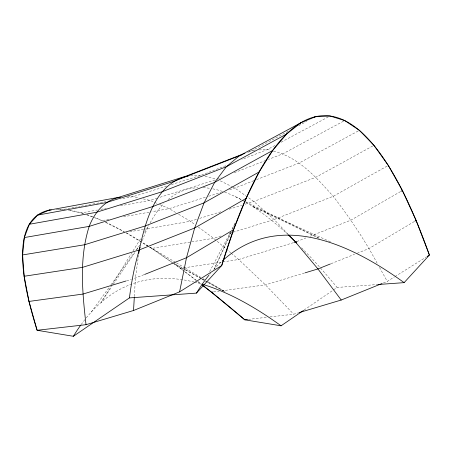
<?xml version="1.0" encoding="UTF-8"?>
<svg xmlns="http://www.w3.org/2000/svg" width="452" height="452" viewBox="0 0 452 452"><rect width="100%" height="100%" fill="white"/><g stroke="black" fill="none" stroke-linecap="round" stroke-linejoin="round"><path stroke-width="0.34" stroke-dasharray="2.26 1.69" d="M134.357 296.427L135.425 278.138L138.6 254.742M230.769 232.469L214.271 268.996L231.413 232.164M232.503 228.622L235.684 221.57M209.638 271.584L230.35 232.475M231.995 229.367L234.628 224.401M111.847 285.076L101.067 302.478L111.734 286.704M112.22 284.477L131.555 253.278M133.041 250.877L141.222 237.679M144.567 232.283L148.284 226.282M113.316 284.364L134.651 252.815M136.628 249.894L138.996 246.391M91.202 312.168L109.288 287.173M110.932 284.901L134.363 252.521M136.419 249.685L139.708 245.142M304.077 310.049L332.599 290.517M333.599 289.834L337.102 287.438L376.895 284.59M383.386 282.969L387.279 281.393L394.398 276.94M394.991 276.567L425.84 257.284M414.303 221.536L368.99 248.543L357.21 253.244M400.568 191.563L350.921 220.13L309.863 236.373M387.076 166.116L333.18 196.321L274.127 219.519L232.441 232.435M372.702 146.013L315.863 177.257L253.86 201.49L244.504 204.406M358.148 131.012L299.077 163.053L256.47 179.642M343.475 121.215L282.918 153.782L268.46 159.398M288.144 131.334L252.849 150.239L246.606 152.855M298.67 125.701L306.722 121.39M274.906 145.521L267.477 149.505L241.809 159.466M281.099 142.205L328.163 117M143.934 274.737L132.057 279.155M331.022 263.702L354.588 254.29M296.828 241.526L305.953 237.916M253.849 180.664L234.842 188.066L228.808 189.953M248.899 151.77L252.849 150.239L255.634 150.098M171.404 184.602L200.999 175.303L226.672 165.342M217.192 179.32L221.135 177.789M234.277 172.681L265.171 160.675M166.698 186.083L133.069 196.654L120.588 198.948M157.398 198.083L150.007 200.405L119.531 205.959M160.081 197.242L215.175 179.952M205.349 197.298L169.15 208.626L151.861 211.717M208.7 196.247L220.768 192.473M196.405 219.401L190.394 221.271L144.866 229.13M199.75 218.356L221.791 211.485M229.141 209.197L241.831 205.242M221.011 235.972L213.615 238.266L151.714 248.419L149.335 246.973M229.079 233.475L231.769 232.644M293.517 242.662L238.667 259.505L180.427 268.381L174.11 263.991M126.673 280.794L131.385 279.364M304.467 273.019L265.42 284.873L222.576 290.715M269.951 316.937L293.704 314.213L298.388 312.818M74.145 207.496L63.749 209.412L56.088 209.796M74.84 207.372L80.388 206.349M81.077 206.219L106.034 201.626M68.512 210.349L81.433 212.903L97.366 209.999M100.83 209.366L106.367 208.355M108.988 219.367L102.073 220.599L94.332 217.711M123.509 216.774L149.098 212.208M129.684 231.752L144.171 229.249M213.593 291.941L219.118 291.184M248.295 319.411L266.46 317.332M259.12 149.923L267.477 149.505L270.166 150.245M190.552 175.828L200.999 175.303M127.498 196.931L133.069 196.654L139.165 198.004M143.227 198.903L150.007 200.405L157.025 203.423M205.05 176.308L215.841 178.986M273.522 151.177C298.625 157.177 316.699 177.794 333.18 196.321C349.599 217.367 364.453 239.639 377.121 263.143M81.433 212.903L83.371 213.621M86.598 214.824L93.688 217.474M159.579 204.519L169.15 208.626L175.642 212.491M330.468 241.848L252.205 206.202L319.378 238.379M220.339 180.879L231.69 186.506M232.322 186.817L234.842 188.066L253.86 201.49L274.127 219.519L287.743 233.853M235.413 196.682L241.73 199.812M242.362 200.123L319.394 238.3M105.779 222.474L124.927 232.153M184.828 269.454L174.325 263.652L184.721 269.482M185.444 269.799L201.507 278.669M202.123 279.014L205.214 280.72M205.829 281.059L224.977 291.642M185.331 269.827L201.259 278.743M201.869 279.082L204.931 280.799M205.541 281.138L207.378 282.167M207.993 282.511L223.305 291.082M178.591 214.248L190.394 221.271L194.925 224.587M146.245 244.888L147.454 245.605M149.866 247.041L175.794 262.482M176.399 262.844L184.84 267.872M185.444 268.228L202.326 278.285M202.931 278.641L204.739 279.72M208.361 281.873L224.638 291.568M126.142 232.825L148.742 246.606M151.714 248.419L173.54 263.589M198.321 227.073L213.615 238.266L225.876 248.662M180.427 268.381L184.314 271.358M184.868 271.788L197.083 281.155M197.637 281.579L200.97 284.133M226.407 249.114L230.673 252.73M231.204 253.182L238.667 259.505L265.42 284.873L293.704 314.213M379.488 267.398L387.279 281.393M209.688 274.302A2198.291 447.158 70.7 0 1 210.592 273.211M213.796 269.516A2198.291 447.158 70.7 0 1 221.61 261.578M142.346 240.679A1141.995 232.294 70.7 0 1 148.877 225.384M150.16 222.904A1141.995 232.294 70.7 0 1 163.923 203.53M168.071 199.643A1141.995 232.294 70.7 0 1 197.863 187.67M203.14 187.659A1141.995 232.294 70.7 0 1 209.977 188.348M212.717 188.829A1141.995 232.294 70.7 0 1 223.96 191.914M224.638 192.151A1141.995 232.294 70.7 0 1 243.046 200.665M243.696 201.027A1141.995 232.294 70.7 0 1 245.374 201.999M245.933 202.326A1141.995 232.294 70.7 0 1 287.523 234.187M301.597 247.832A1141.995 232.294 70.7 0 1 337.102 287.438M81.168 324.547A2198.291 447.158 70.7 0 1 84.835 319.694M86.292 317.875A2198.291 447.158 70.7 0 1 193.948 281.991M194.597 282.15A2198.291 447.158 70.7 0 1 201.383 283.975M58.54 209.186A906.277 159.115 52.5 0 1 64.472 209.474M70.111 210.237A906.277 159.115 52.5 0 1 83.45 213.508M86.965 214.649A906.277 159.115 52.5 0 1 92.829 216.774M93.434 217.005A906.277 159.115 52.5 0 1 102.802 220.926M105.389 222.101A906.277 159.115 52.5 0 1 123.797 231.492M126.272 232.87A906.277 159.115 52.5 0 1 200.88 283.833"/><path stroke-width="0.68" d="M244.95 153.307L186.371 176.043L118.441 197.388L49.121 210.146L37.635 215.112L29.357 224.265L24.335 237.566L22.6 254.934L24.159 276.257L29.013 301.427L37.12 330.288L86.021 324.689L133.532 310.501L134.317 297.133M138.792 253.363L139.256 249.922C145.493 221.48 155.285 182.687 188.461 175.935M133.532 310.501L179.591 291.862L186.484 257.742L194.654 228.011L204.067 202.835L214.655 182.365L226.362 166.72L239.114 155.991L300.908 122.758L315.389 116.746L330.017 116.006L344.712 120.548L359.38 130.34L373.934 145.335L388.302 165.432L402.387 190.518L416.111 220.452L429.4 255.058L404.122 282.641L377.595 284.54M300.908 122.758L286.658 134.007L272.725 150.437L259.182 171.941L246.12 198.4L233.605 229.656L221.717 265.533L196.439 293.116L129.419 297.908L73.377 336.282L37.12 330.288A906.277 159.115 52.5 0 1 49.692 210.027M202.541 285.127A906.277 159.115 52.5 0 1 244.803 319.813L281.059 325.813L303.574 310.394M179.591 291.862L221.717 265.533A906.277 191.772 88.9 0 1 429.4 255.058L427.027 256.544M233.605 229.656L186.484 257.742L144.589 274.477M414.902 221.175L416.111 220.452M246.12 198.4L194.654 228.011L139.256 249.922L82.405 267.386L24.159 276.257M401.173 191.219L402.387 190.518M259.182 171.941L204.067 202.835L145.007 226.028L84.496 244.775L22.6 254.934M272.725 150.437L214.655 182.365L152.646 206.598L89.185 226.379L24.335 237.566M286.658 134.007L226.362 166.72L162.121 191.733L96.434 212.293L29.357 224.265M313.53 117.74L315.389 116.746M241.611 154.946L173.387 181.529L106.203 202.615L37.635 215.112M299.06 312.62L341.22 300.032L382.087 283.494M330.372 263.962L317.931 268.934L305.14 272.816M296.828 241.526L294.184 242.453M126.001 280.997L82.914 294.077L29.013 301.427M202.637 285.41L211.519 292.224L212.903 292.037M247.6 319.491L244.803 319.813L211.519 292.224M120.531 197.287C105.101 199.321 94.485 212.593 89.185 226.379C79.06 258.171 82.309 292.105 86.021 324.689M49.121 210.146L51.212 210.044M289.201 235.39L295.523 242.046L317.931 268.934L341.22 300.032M196.439 293.116A2198.291 447.158 70.7 0 1 208.92 275.245M222.361 260.883A2198.291 447.158 70.7 0 1 404.122 282.641M129.419 297.908A1141.995 232.294 70.7 0 1 140.109 247.227M288.026 234.656A1141.995 232.294 70.7 0 1 296.744 242.984M73.377 336.282A2198.291 447.158 70.7 0 1 80.761 325.101M201.841 284.11A2198.291 447.158 70.7 0 1 281.059 325.813"/></g></svg>
